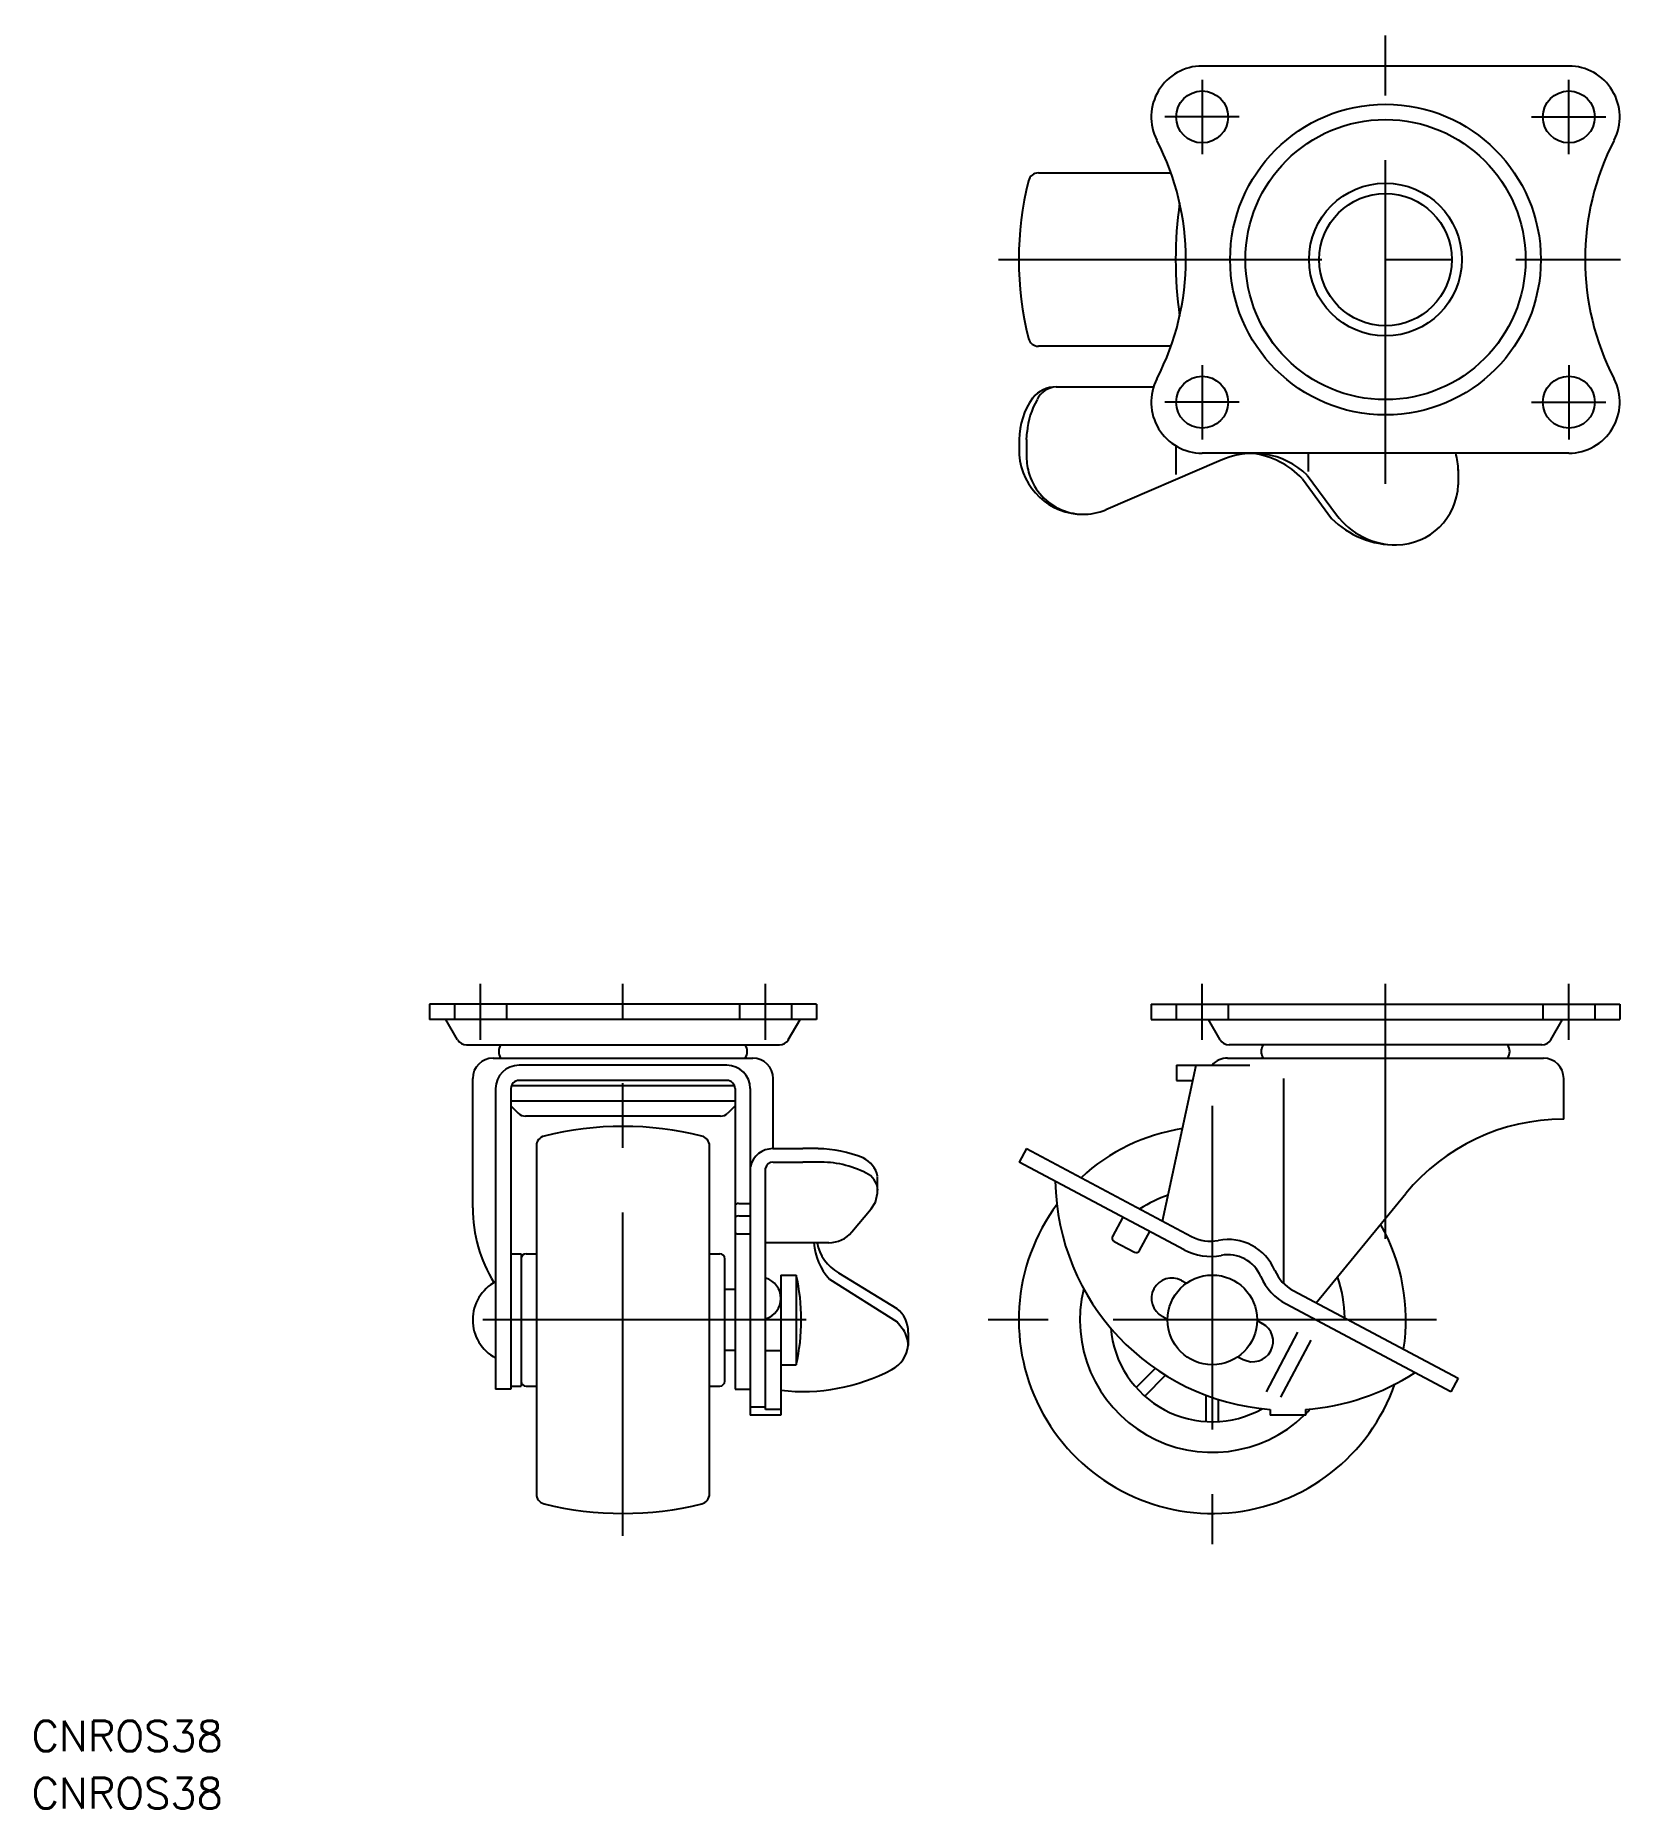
# Model space of a CAD drawing. Extents: x -133 to 23, y -152 to 22.
import ezdxf

# ---------------------------------------------------------------- set-up
doc = ezdxf.new("R2010")
doc.units = 0
doc.linetypes.add('CENTER', pattern=[50.8, 31.75, -6.35, 6.35, -6.35])
doc.linetypes.add('DASHED', pattern=[19.05, 12.7, -6.35])
doc.layers.get('0').update_dxf_attribs({"linetype": 'CONTINUOUS'})
doc.layers.add('CENTER', color=1, linetype='CENTER')
doc.styles.get("Standard").update_dxf_attribs({"font": 'txt.shx', "height": 3, "bigfont": 'bigfont.shx'})

# ---------------------------------------------------------------- blocks, each defined once
blk = doc.blocks.new('*U3')
at = {"color": 7, "linetype": 'CONTINUOUS'}
blk.add_text('CNROS38', height=3, dxfattribs=at).set_placement((-132.92, -146.42))
blk = doc.blocks.new('*U4')
at = {"color": 7, "linetype": 'CONTINUOUS'}
blk.add_text('CNROS38', height=3, dxfattribs=at).set_placement((-132.92, -152.04))

msp = doc.modelspace()

# ---------------------------------------------------------------- linework, layer by layer
at = {"color": 7, "linetype": 'CONTINUOUS'}
for p, q in [((18, 19), (-18, 19)), ((-34.08, 8.5), (-21.06, 8.5)), ((-21.06, -8.5), (-34.08, -8.5)), ((-32.34, -12.5), (-22.77, -12.5)), ((-32.34, -12.5), (-32.34, -12.5)), ((-35.24, -17.67), (-35.18, -16.9)), ((-35.95, -17.67), (-35.95, -19.15)), ((-35.24, -17.67), (-35.24, -19.15)), ((-20.54, -21.09), (-20.54, -18.31)), ((18, -19), (-18, -19)), ((-7.57, -20.81), (-7.57, -19)), ((-35.24, -19.17), (-35.24, -19.15)), ((-16.35, -19.79), (-27.44, -24.55)), ((7.14, -20.62), (7.14, -22.1)), ((-8.15, -21.51), (-5.29, -25.4)), ((-7.68, -21.16), (-4.82, -25.05)), ((-93.86, -73.08), (-93.86, -74.58)), ((-55.86, -73.08), (-93.86, -73.08)), ((-55.86, -73.08), (-55.86, -74.58)), ((-23, -73.08), (23, -73.08)), ((-23, -73.08), (-23, -74.58)), ((23, -73.08), (23, -74.58)), ((-55.86, -74.58), (-93.86, -74.58)), ((-91.09, -76.58), (-92.24, -74.58)), ((-58.63, -76.58), (-57.47, -74.58)), ((-23, -74.58), (23, -74.58)), ((-16.23, -76.58), (-17.38, -74.58)), ((16.23, -76.58), (17.38, -74.58)), ((-90.22, -77.08), (-59.49, -77.08)), ((15.36, -77.08), (-15.36, -77.08)), ((-87.61, -78.38), (-62.11, -78.38)), ((-64.66, -79.08), (-85.06, -79.08)), ((-21.88, -94.38), (-18.6, -79.08)), ((-20.5, -79.08), (-20.5, -80.58)), ((-20.5, -79.08), (-13.33, -79.08)), ((-15.5, -78.38), (15.5, -78.38)), ((-89.61, -93.08), (-89.61, -80.38)), ((-87.36, -81.38), (-87.36, -110.88)), ((-85.86, -81.38), (-85.86, -110.88)), ((-85.8, -81.08), (-63.92, -81.08)), ((-64.66, -80.58), (-85.06, -80.58)), ((-63.86, -81.38), (-63.86, -110.88)), ((-62.36, -81.38), (-62.36, -113.44)), ((-60.11, -87.27), (-60.11, -80.38)), ((-20.5, -80.58), (-18.92, -80.58)), ((-10, -80.38), (-10, -100.5)), ((17.5, -84.38), (17.5, -80.38)), ((-85.86, -82.58), (-63.86, -82.58)), ((-85.86, -83.08), (-85.15, -83.79)), ((-63.86, -83.08), (-64.56, -83.79)), ((-65.27, -84.08), (-84.44, -84.08)), ((17.5, -84.38), (17.45, -84.38)), ((-83.36, -87), (-83.36, -121.16)), ((-66.36, -121.16), (-66.36, -87)), ((-60.14, -87.27), (-57.19, -87.27)), ((-60.13, -88.59), (-57.19, -88.59)), ((-55.71, -87.27), (-57.19, -87.27)), ((-55.71, -88.59), (-57.19, -88.59)), ((-35.24, -87.27), (-35.95, -88.59)), ((-19.75, -97.21), (-35.95, -88.59)), ((-35.24, -87.27), (-19.05, -95.88)), ((-60.86, -112.87), (-60.86, -89.18)), ((-49.86, -91.35), (-49.86, -89.99)), ((-6.81, -102.39), (2, -91.68)), ((-63.5, -92.65), (-62.36, -92.64)), ((-63.5, -93.87), (-62.36, -93.87)), ((-52.39, -95.45), (-50.49, -93.19)), ((-50.49, -93.19), (-50.08, -92.52)), ((-63.5, -95.64), (-62.36, -95.64)), ((-25.79, -93.99), (-26.79, -95.88)), ((-24.15, -97.28), (-23.15, -95.4)), ((-54.65, -96.51), (-60.86, -96.51)), ((-26.64, -96.37), (-24.65, -97.44)), ((-85.86, -97.58), (-84.86, -97.58)), ((-84.86, -97.58), (-84.86, -110.58)), ((-84.36, -97.58), (-83.36, -97.58)), ((-66.36, -97.58), (-65.36, -97.58)), ((-64.86, -110.08), (-64.86, -98.08)), ((-59.36, -99.68), (-57.86, -99.68)), ((-59.36, -99.68), (-59.36, -113.44)), ((-57.86, -99.68), (-57.86, -108.48)), ((-54.59, -100.07), (-47.95, -104.26)), ((-53.7, -99.46), (-47.96, -102.97)), ((-20.03, -100.2), (-19.52, -100.47)), ((-63.86, -101.08), (-64.86, -101.08)), ((-59.56, -101.08), (-59.36, -101.08)), ((6.43, -111.13), (-9.76, -102.52)), ((-9.06, -101.19), (7.14, -109.81)), ((-47.95, -104.26), (-47.31, -105.05)), ((-21.91, -103.73), (-21.4, -104.01)), ((-12.6, -104.15), (-12.09, -104.43)), ((-46.86, -105.31), (-46.86, -106.59)), ((-11.69, -111.13), (-8.59, -105.3)), ((-10.28, -111.67), (-7.3, -106.07)), ((-63.86, -107.08), (-64.86, -107.08)), ((-60.86, -107.08), (-59.36, -107.08)), ((-14.48, -107.69), (-13.97, -107.96)), ((-59.36, -108.48), (-57.86, -108.48)), ((-24.48, -110.71), (-22.61, -108.85)), ((-23.63, -111.56), (-21.59, -109.52)), ((-85.86, -110.88), (-87.36, -110.88)), ((-85.86, -110.58), (-84.86, -110.58)), ((-84.36, -110.58), (-83.36, -110.58)), ((-66.36, -110.58), (-65.36, -110.58)), ((-63.86, -110.88), (-62.36, -110.88)), ((7.14, -109.81), (6.43, -111.13)), ((-60.86, -112.66), (-62.36, -112.66)), ((-59.36, -112.87), (-60.86, -112.87)), ((-17.6, -114.06), (-17.6, -111.48)), ((-16.4, -114.06), (-16.4, -111.89)), ((-11.33, -112.87), (-11.33, -113.44)), ((-7.83, -113.44), (-7.83, -112.87)), ((-59.36, -113.44), (-62.36, -113.44)), ((-7.83, -113.44), (-11.33, -113.44))]:
    msp.add_line(p, q, dxfattribs=at)
at = {"color": 3, "linetype": 'DASHED'}
for p, q in [((-91.41, -73.08), (-91.41, -74.58)), ((-86.31, -73.08), (-86.31, -74.58)), ((-63.41, -73.08), (-63.41, -74.58)), ((-58.31, -73.08), (-58.31, -74.58)), ((-20.55, -73.08), (-20.55, -74.58)), ((-15.45, -73.08), (-15.45, -74.58)), ((15.45, -73.08), (15.45, -74.58)), ((20.55, -73.08), (20.55, -74.58))]:
    msp.add_line(p, q, dxfattribs=at)
at = {"color": 7, "linetype": 'CONTINUOUS'}
for centre, radius in [((-18, 14), 2.55), ((18, 14), 2.55), ((0, 0), 15.25), ((0, 0), 13.75), ((0, 0), 7.5), ((0, 0), 6.5), ((-18, -14), 2.55), ((18, -14), 2.55), ((-17, -104.08), 4.4)]:
    msp.add_circle(centre, radius, dxfattribs=at)
for centre, radius, start, end in [((-18, 14), 5, 90, 207.3008), ((18, 14), 5, 332.6992, 90), ((-45.12, 0), 25.52, 332.6992, 27.3008), ((45.12, 0), 25.52, 152.6992, 207.3008), ((-4, 0), 32, 165.9992, 194.0008), ((-34.08, 7.5), 1, 90, 165.9992), ((19.46, 0), 40.06, 172.0251, 187.9749), ((-34.08, -7.5), 1, 194.0008, 270), ((-18, -14), 5, 152.6992, 270), ((18, -14), 5, 270, 27.3008), ((-28.94, -17.67), 7.01, 144.4558, 180.0237), ((-27.86, -17.46), 7.34, 149.6756, 175.6744), ((-32.38, -15.37), 2.87, 89.1995, 141.8048), ((-32.21, -14.69), 2.2, 93.4354, 154.6285), ((-12.99, -26.69), 7.67, 46.1901, 115.9491), ((-14.16, -27.27), 8.32, 43.8203, 82.3349), ((0.36, -20.79), 6.78, 0.742, 15.2575), ((-29.68, -18.71), 6.29, 184.0056, 270.3729), ((-28.98, -19.23), 6.27, 179.2221, 195.0898), ((-29.64, -19.41), 5.59, 195.0898, 293.1948), ((1.01, -21.86), 6.14, 270.8055, 357.801), ((0.93, -19.25), 8.75, 224.6702, 271.0653), ((1.07, -20.65), 7.35, 216.8031, 270.1862), ((-90.22, -76.08), 1, 210, 270), ((-85.86, -77.73), 1.2, 147.2028, 212.7972), ((-63.86, -77.73), 1.2, 327.2028, 32.7972), ((-59.49, -76.08), 1, 270, 330), ((-15.36, -76.08), 1, 210, 270), ((-11, -77.73), 1.2, 147.2028, 212.7972), ((11, -77.73), 1.2, 327.2028, 32.7972), ((15.36, -76.08), 1, 270, 330), ((-87.61, -80.38), 2, 90, 180), ((-85.06, -81.38), 2.3, 90, 180), ((-64.66, -81.38), 2.3, 0, 90), ((-62.11, -80.38), 2, 360, 90), ((-15.5, -80.38), 2, 90, 139.4584), ((15.5, -80.38), 2, 0, 90), ((-85.06, -81.38), 0.8, 90, 180), ((-64.66, -81.38), 0.8, 0, 90), ((-84.44, -83.08), 1, 225, 270), ((-74.86, -117.08), 32, 75.9992, 104.0008), ((-65.27, -83.08), 1, 270, 315), ((17.45, -104.38), 20, 90, 140.5739), ((-82.36, -87), 1, 104.0008, 180), ((-67.36, -87), 1, 0, 75.9992), ((-17, -104.08), 19, 98.8826, 132.7091), ((-60.13, -89.56), 2.29, 90.3307, 166.2355), ((-60.13, -89.34), 0.749, 90.5625, 167.3157), ((-56, -99.85), 12.58, 67.9871, 88.6766), ((-55.49, -98.56), 9.97, 63.1818, 91.2721), ((-52.32, -90.47), 2.51, 11.1614, 65.6299), ((-51.81, -91.44), 1.96, 2.6071, 65.2097), ((-9.55, -90.07), 22.87, 181.0169, 265.5231), ((-54.49, -91.09), 4.64, 342.0817, 356.7616), ((-17, -104.08), 13, 109.4506, 123.1289), ((-75.66, -93.08), 13.95, 180, 211.7504), ((-63.7, -92.85), 0.161, 111.9727, 169.1359), ((-63.7, -94.08), 0.161, 111.9727, 169.1359), ((-63.49, -93.33), 0.681, 91.3329, 113.5907), ((-63.49, -94.55), 0.681, 91.3329, 113.5907), ((-17, -104.08), 19, 143.3183, 340.6817), ((-63.7, -95.44), 0.161, 190.8641, 248.0273), ((-63.49, -94.96), 0.681, 246.4093, 268.6671), ((-54.65, -93.55), 2.95, 270, 319.967), ((-17, -104.08), 19, 351.2909, 29.603), ((-50.13, -96.06), 6, 184.2662, 221.9262), ((-51.57, -95.71), 4.31, 190.6953, 240.5008), ((-26.47, -96.05), 0.369, 152, 242), ((-24.47, -97.11), 0.369, 242, 332), ((-17.17, -92.35), 5.5, 242, 280.9424), ((-17.17, -92.35), 4, 242, 280.9424), ((-15.46, -101.19), 5, 23.0576, 100.9424), ((-84.36, -98.08), 0.5, 90, 180), ((-65.36, -98.08), 0.5, 360, 90), ((-15.46, -101.19), 3.5, 23.0576, 100.9424), ((-85.36, -104.08), 4.25, 118.0725, 241.9275), ((-61.44, -101.97), 2.08, 286.2602, 73.7398), ((-76.88, -104.08), 19.53, 346.9787, 13.0213), ((-20.97, -101.97), 2, 62, 242), ((-7.18, -97.66), 5.5, 203.0576, 242), ((-7.18, -97.66), 4, 203.0576, 242), ((-17, -104.08), 13, 0.8711, 19.0351), ((-17, -104.08), 13, 166.2936, 313.96), ((-49.8, -105.27), 2.95, 359.2332, 51.3918), ((-13.03, -106.19), 2, 242, 62), ((-50.01, -106.68), 3.15, 1.6309, 31.1008), ((-17, -104.08), 10, 184.6408, 299.3592), ((-49.86, -106.28), 3.02, 297.7372, 354.0015), ((-57.16, -92.5), 18.61, 263.213, 297.8911), ((-9.55, -90.07), 22.87, 274.2999, 302.9831), ((-84.36, -110.08), 0.5, 180, 270), ((-65.36, -110.08), 0.5, 270, 360), ((-17, -104.08), 13, 314.8338, 317.7064), ((-82.36, -121.16), 1, 180, 255.9992), ((-67.36, -121.16), 1, 284.0008, 0), ((-74.86, -91.08), 32, 255.9992, 284.0008)]:
    msp.add_arc(centre, radius, start, end, dxfattribs=at)
at = {"layer": 'CENTER', "color": 1, "linetype": 'CENTER'}
for p, q in [((0, -22), (0, 22)), ((-18, 17.65), (-18, 10.35)), ((18, 10.35), (18, 17.65)), ((-14.35, 14), (-21.65, 14)), ((14.35, 14), (21.65, 14)), ((-38, 0), (23.08, 0)), ((-18, -10.35), (-18, -17.65)), ((18, -10.35), (18, -17.65)), ((-14.35, -14), (-21.65, -14)), ((14.35, -14), (21.65, -14)), ((-88.86, -76.58), (-88.86, -71.08)), ((-74.86, -125.28), (-74.86, -71.08)), ((-60.86, -76.58), (-60.86, -71.08)), ((-18, -76.58), (-18, -71.08)), ((0, -96.11), (0, -71.08)), ((18, -76.58), (18, -71.08)), ((-17, -83.08), (-17, -126.08)), ((-56.88, -104.08), (-91.61, -104.08)), ((5, -104.08), (-39, -104.08))]:
    msp.add_line(p, q, dxfattribs=at)

# ---------------------------------------------------------------- block references
at = {"color": 7, "linetype": 'CONTINUOUS'}
for name in ['*U3', '*U4']:
    msp.add_blockref(name, (0, 0), dxfattribs=at)

doc.saveas('drawing.dxf')
